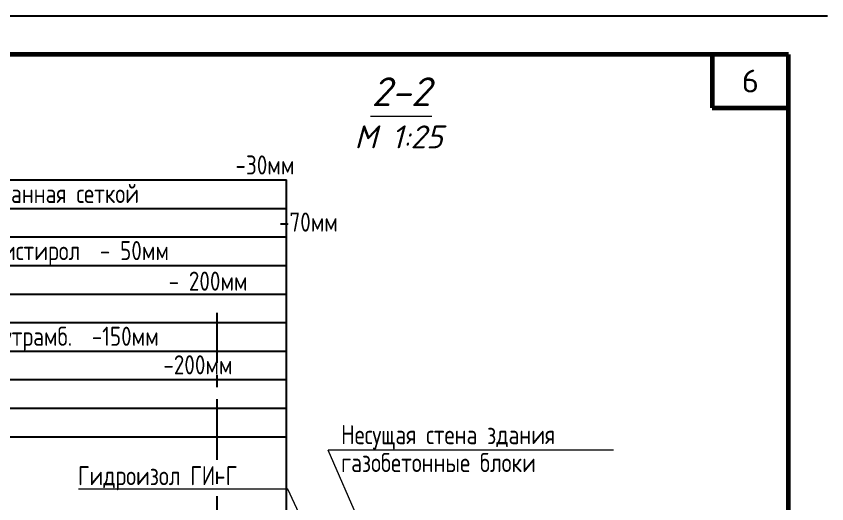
# Model space of a CAD drawing. Extents: x -12289450 to -10763036, y -7834513 to -6150123.
# Drawn here: x -11109661 to -11099043, y -7811202 to -7804813 of the extents above; entities that cross this region are included whole.
import ezdxf

# ---------------------------------------------------------------- set-up
doc = ezdxf.new("R2010")
doc.units = 0
doc.header["$LTSCALE"] = 25
doc.linetypes.add('CENTER', pattern=[50.8, 31.75, -6.35, 6.35, -6.35])
doc.layers.add('014-ОСИ', color=251, linetype='CENTER')
doc.layers.add('Annotation - Text', color=7, linetype='Continuous')
doc.layers.add('Текст AMS', color=7, linetype='Continuous', lineweight=9)
doc.styles.add('gismo', font='isocpeui.ttf')
doc.styles.add('GOST 2.304', font='cs_gost2304.shx')
doc.styles.get("Standard").update_dxf_attribs({"font": 'arial.ttf'})

msp = doc.modelspace()

# ---------------------------------------------------------------- linework, layer by layer
at = {"lineweight": 25, "ltscale": 20}
for p, q in [((-11113417, -7806957.3), (-11106120.3, -7806957.3)), ((-11113417, -7807331.3), (-11106120.3, -7807331.3)), ((-11113417, -7807705.4), (-11106128.9, -7807705.4)), ((-11113417, -7807705.4), (-11106120.3, -7807705.4)), ((-11113417, -7808079.5), (-11106120.3, -7808079.5)), ((-11113418.9, -7808453.6), (-11106122.1, -7808453.6)), ((-11113418.1, -7808453.6), (-11109131.8, -7808453.6)), ((-11113417, -7808453.6), (-11106120.3, -7808453.6)), ((-11113417.9, -7808827.7), (-11106128.6, -7808827.7)), ((-11113416.8, -7808827.7), (-11106120, -7808827.7)), ((-11113417.9, -7809201.8), (-11106128.6, -7809201.8)), ((-11113416.8, -7809201.8), (-11106120, -7809201.8)), ((-11113417.9, -7809575.8), (-11106128.6, -7809575.8)), ((-11113416.8, -7809575.8), (-11106120, -7809575.8)), ((-11113417.9, -7809949.9), (-11106128.6, -7809949.9)), ((-11113416.8, -7809949.9), (-11106120, -7809949.9)), ((-11113417.9, -7810324), (-11106128.6, -7810324)), ((-11113416.8, -7810324), (-11106120, -7810324))]:
    msp.add_line(p, q, dxfattribs=at)
at = {"lineweight": 13, "ltscale": 20}
for p, q in [((-11104964.3, -7811899.8), (-11105573.7, -7810501.5)), ((-11101838.9, -7810501.5), (-11105573.7, -7810501.5)), ((-11106103.5, -7811011.7), (-11108844, -7811011.7)), ((-11105383, -7812542.8), (-11106103.5, -7811011.7))]:
    msp.add_line(p, q, dxfattribs=at)
at = {"linetype": 'Continuous', "lineweight": 25, "ltscale": 75, "extrusion": (0, 1, 0), "elevation": -7804813.4}
msp.add_lwpolyline([(11099034.9, 0), (11141034.7, 0)], dxfattribs=at)
at = {"linetype": 'Continuous', "lineweight": 60, "ltscale": 75, "extrusion": (0, 1, 0), "elevation": -7805313.3}
msp.add_lwpolyline([(11099544.1, 0), (11139033.2, 0)], dxfattribs=at)
at = {"linetype": 'Continuous', "lineweight": 60, "ltscale": 100, "extrusion": (1, 0, 0), "elevation": -11100543.8}
msp.add_lwpolyline([(-7805313.3, 0), (-7806013.1, 0)], dxfattribs=at)
at = {"linetype": 'Continuous', "lineweight": 60, "ltscale": 75, "extrusion": (1, 0, 0), "elevation": -11099544.1}
msp.add_lwpolyline([(-7834005.3, 0), (-7805313.3, 0)], dxfattribs=at)
at = {"linetype": 'Continuous', "lineweight": 60, "ltscale": 100, "extrusion": (0, 1, 0), "elevation": -7806013.1}
msp.add_lwpolyline([(11100543.8, 0), (11099544.1, 0)], dxfattribs=at)
at = {"lineweight": 25, "ltscale": 20}
msp.add_lwpolyline([(-11106120.3, -7814412.2), (-11106120.3, -7806957.3)], dxfattribs=at)
at = {"layer": '014-ОСИ'}
msp.add_lwpolyline([(-11107027.5, -7820785.1), (-11107027.5, -7808699.5)], dxfattribs=at)
at = {"layer": 'Текст AMS', "linetype": 'Continuous', "lineweight": 5, "ltscale": 75}
msp.add_lwpolyline([(-11105020.4, -7806125.2), (-11104216.2, -7806125.2)], dxfattribs=at)

# ---------------------------------------------------------------- texts
at = {"lineweight": 25, "ltscale": 20, "style": 'GOST 2.304'}
for s, height, p in [('Покрытие пола                                    -30мм', 249.998, (-11113343, -7806887.6)), ('Ц.-песчаная стяжка армированная сеткой    ', 249.998, (-11113343, -7807261.7)), ('диам.4мм                                              -70мм', 249.998, (-11113343, -7807635.8)), ('Экструдированный пенополистирол  - 50мм', 249.998, (-11113343, -7808009.9)), ('Фундаментная плита                       - 200мм ', 249.998, (-11113322.2, -7808409.8)), ('Песчанно-гравийная смесь утрамб.  -150мм', 249.998, (-11113360.4, -7809132.2)), ('Песок средней крупности                   -200мм', 249.998, (-11113360.4, -7809506.2)), ('Несущая стена здания', 250, (-11105406, -7810421.2)), ('газобетонные блоки', 250, (-11105406, -7810786.9)), ('Гидроизол ГИ-Г', 250, (-11108852.9, -7810958.5))]:
    msp.add_text(s, height=height, dxfattribs=at).set_placement(p)
at = {"insert": (-11100156.4, -7805513.2), "char_height": 299.917, "width": 571.27, "attachment_point": 1}
msp.add_mtext('{\\Fsimplex|c0;6}', dxfattribs=at)
at = {"layer": 'Annotation - Text', "color": 0, "lineweight": 25, "style": 'gismo'}
for s, height, p in [('2-2', 378, (-11105006.3, -7805992)), ('М 1:25', 300, (-11105230, -7806544.4))]:
    msp.add_text(s, height=height, dxfattribs=at).set_placement(p)

doc.saveas('drawing.dxf')
